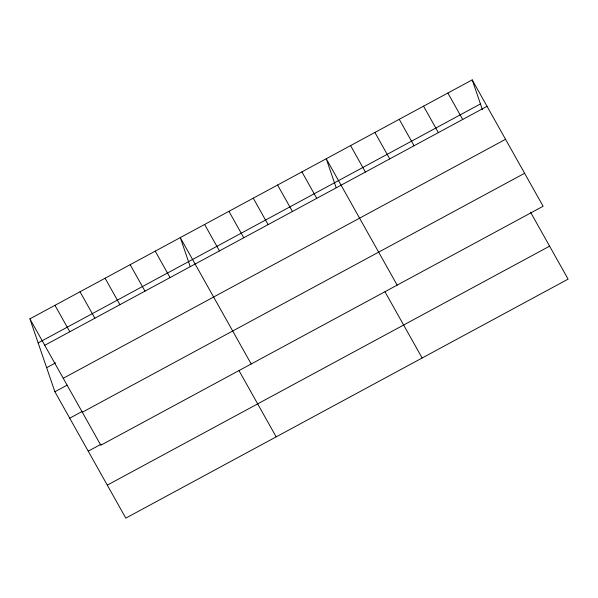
<?xml version="1.0" encoding="UTF-8"?>
<svg xmlns="http://www.w3.org/2000/svg" width="598" height="598" viewBox="0 0 598 598"><rect width="100%" height="100%" fill="white"/><g stroke="black" fill="none" stroke-linecap="round" stroke-linejoin="round"><path stroke-width="0.9" d="M29.9 318.861L472.203 79.885L543.119 206.258L100.815 445.233L29.9 318.861L54.881 391.742L125.797 518.115L568.1 279.139L530.531 212.185M38.145 342.916L480.448 103.94M44.738 345.3L487.041 106.324M46.637 367.695L55.532 362.889M63.246 378.28L505.542 139.304M54.881 391.742L67.013 385.194M69.719 418.189L81.851 411.633M82.307 412.254L524.61 173.278M88.227 451.161L101.159 444.172M107.296 485.135L549.592 246.159M447.872 93.034L462.71 119.473M423.548 106.175L438.386 132.614M399.225 119.316L414.063 145.755M374.894 132.464L389.732 158.904M350.57 145.606L365.408 172.045M397.154 285.119L326.239 158.747L336.188 187.757M385.022 291.854L422.143 358M301.915 171.895L316.753 198.334M277.592 185.036L292.429 211.475M253.26 198.177L268.098 224.624M228.937 211.326L243.775 237.765M204.606 224.467L219.444 250.906M251.197 363.98L180.282 237.608L190.224 266.618M239.065 370.715L276.179 436.861M155.218 251.153L170.056 277.592M130.155 264.697L144.993 291.136M105.091 278.234L119.929 304.681M80.027 291.779L94.865 318.218M54.964 305.324L69.802 331.763M472.203 79.885L482.429 109.718"/></g></svg>
